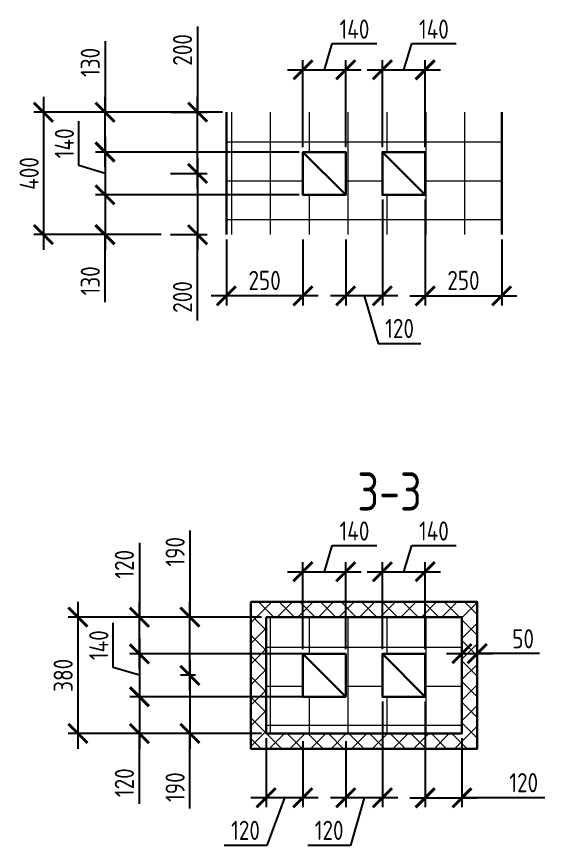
# Model space of a CAD drawing. Header units: millimetres. Extents: x -56498 to 234605, y -296269 to -29969.
# Drawn here: x 164444 to 166173, y -287794 to -285087 of the extents above; entities that cross this region are included whole.
import ezdxf
from ezdxf.enums import TextEntityAlignment as Align

# ---------------------------------------------------------------- set-up
doc = ezdxf.new("R2010")
doc.units = ezdxf.units.MM
doc.header["$LTSCALE"] = 100
doc.header["$PDMODE"] = 35
for name, color, linetype, lineweight in [('0.3', 7, 'Continuous', 30), ('Примітки 0.09', 200, 'Continuous', 9), ('Розміри 0.09', 5, 'Continuous', 9), ('Штрихування 0.09', 253, 'Continuous', 9)]:
    doc.layers.add(name, color=color, linetype=linetype, lineweight=lineweight)
doc.styles.add('GOST 2.304', font='CS_Gost2304.shx')
doc.dimstyles.new('SPDS', dxfattribs={"dimscale": 100, "dimtxt": 2.5, "dimasz": 2.5, "dimexe": 1.25, "dimexo": 0.625, "dimtad": 1, "dimrnd": 0.001, "dimtxsty": 'GOST 2.304', "dimblk": 'ARCHTICK', "dimcen": 2.5, "dimdle": 2, "dimadec": 0, "dimazin": 2, "dimtfac": 0.75, "dimtmove": 1, "dimatfit": 3, "dimfxl": 0, "dimtolj": 1, "dimarcsym": 0})
pattern_1 = [(90, (682.5, 0), (-127, 8e-15), []), (180, (682.5, 0), (-2e-14, -127), [])]

# ---------------------------------------------------------------- blocks, each defined once
blk = doc.blocks.new('_ArchTick')
at = {"color": 0, "linetype": 'ByBlock', "const_width": 0.15}
blk.add_lwpolyline([(-0.5, -0.5), (0.5, 0.5)], dxfattribs=at)
blk = doc.blocks.new('*D667')
at = {"layer": 'Defpoints', "color": 0, "transparency": 16777216}
for p in [(165780, -285260.4), (165640, -285529), (165780, -285529)]:
    blk.add_point(p, dxfattribs=at)
at = {"layer": 'Розміри 0.09', "color": 0, "lineweight": -2, "transparency": 16777216}
for p, q in [((165710, -285260.4), (165735.7, -285174.5)), ((165735.7, -285174.5), (165881.1, -285174.5)), ((165640, -285513.4), (165640, -285229.1)), ((165780, -285513.4), (165780, -285229.1)), ((165590, -285260.4), (165830, -285260.4))]:
    blk.add_line(p, q, dxfattribs=at)
at = {"layer": 'Розміри 0.09', "color": 0, "lineweight": -2, "transparency": 16777216, "xscale": 62.5, "yscale": 62.5, "zscale": 62.5, "rotation": 180}
blk.add_blockref('_ArchTick', (165640, -285260.4), dxfattribs=at)
at = {"layer": 'Розміри 0.09', "color": 0, "lineweight": -2, "transparency": 16777216, "xscale": 62.5, "yscale": 62.5, "zscale": 62.5}
blk.add_blockref('_ArchTick', (165780, -285260.4), dxfattribs=at)
at = {"layer": 'Розміри 0.09', "color": 0, "transparency": 16777216, "insert": (165808.4, -285127.6), "char_height": 62.5, "attachment_point": 5, "style": 'GOST 2.304'}
blk.add_mtext('\\A1;140', dxfattribs=at)
blk = doc.blocks.new('*D668')
at = {"layer": 'Defpoints', "color": 0, "transparency": 16777216}
for p in [(165520.3, -285260.4), (165380.3, -285529), (165520.3, -285529)]:
    blk.add_point(p, dxfattribs=at)
at = {"layer": 'Розміри 0.09', "color": 0, "lineweight": -2, "transparency": 16777216}
for p, q in [((165450.3, -285260.4), (165476, -285174.5)), ((165476, -285174.5), (165621.3, -285174.5)), ((165380.3, -285513.4), (165380.3, -285229.1)), ((165520.3, -285513.4), (165520.3, -285229.1)), ((165330.3, -285260.4), (165570.3, -285260.4))]:
    blk.add_line(p, q, dxfattribs=at)
at = {"layer": 'Розміри 0.09', "color": 0, "lineweight": -2, "transparency": 16777216, "xscale": 62.5, "yscale": 62.5, "zscale": 62.5, "rotation": 180}
blk.add_blockref('_ArchTick', (165380.3, -285260.4), dxfattribs=at)
at = {"layer": 'Розміри 0.09', "color": 0, "lineweight": -2, "transparency": 16777216, "xscale": 62.5, "yscale": 62.5, "zscale": 62.5}
blk.add_blockref('_ArchTick', (165520.3, -285260.4), dxfattribs=at)
at = {"layer": 'Розміри 0.09', "color": 0, "transparency": 16777216, "insert": (165548.7, -285127.6), "char_height": 62.5, "attachment_point": 5, "style": 'GOST 2.304'}
blk.add_mtext('\\A1;140', dxfattribs=at)
blk = doc.blocks.new('*D669')
at = {"layer": 'Defpoints', "color": 0, "transparency": 16777216}
for p in [(165780, -285669), (166030, -285799), (166030, -285999)]:
    blk.add_point(p, dxfattribs=at)
at = {"layer": 'Розміри 0.09', "color": 0, "lineweight": -2, "transparency": 16777216}
for p, q in [((165780, -285684.6), (165780, -286030.3)), ((166030, -285814.6), (166030, -286030.3)), ((165730, -285999), (166080, -285999))]:
    blk.add_line(p, q, dxfattribs=at)
at = {"layer": 'Розміри 0.09', "color": 0, "lineweight": -2, "transparency": 16777216, "xscale": 62.5, "yscale": 62.5, "zscale": 62.5, "rotation": 180}
blk.add_blockref('_ArchTick', (165780, -285999), dxfattribs=at)
at = {"layer": 'Розміри 0.09', "color": 0, "lineweight": -2, "transparency": 16777216, "xscale": 62.5, "yscale": 62.5, "zscale": 62.5}
blk.add_blockref('_ArchTick', (166030, -285999), dxfattribs=at)
at = {"layer": 'Розміри 0.09', "color": 0, "transparency": 16777216, "insert": (165905, -285948.4), "char_height": 62.5, "attachment_point": 5, "style": 'GOST 2.304'}
blk.add_mtext('\\A1;250', dxfattribs=at)
blk = doc.blocks.new('*D666')
at = {"layer": 'Defpoints', "color": 0, "transparency": 16777216}
for p in [(165640, -285669), (165520, -285799), (165520, -285999)]:
    blk.add_point(p, dxfattribs=at)
at = {"layer": 'Розміри 0.09', "color": 0, "lineweight": -2, "transparency": 16777216}
for p, q in [((165640, -285684.6), (165640, -286030.3)), ((165520, -285814.6), (165520, -286030.3)), ((165690, -285999), (165470, -285999)), ((165580, -285999), (165626.7, -286154.7)), ((165626.7, -286154.7), (165765.7, -286154.7))]:
    blk.add_line(p, q, dxfattribs=at)
at = {"layer": 'Розміри 0.09', "color": 0, "lineweight": -2, "transparency": 16777216, "xscale": 62.5, "yscale": 62.5, "zscale": 62.5, "rotation": 180}
blk.add_blockref('_ArchTick', (165520, -285999), dxfattribs=at)
at = {"layer": 'Розміри 0.09', "color": 0, "lineweight": -2, "transparency": 16777216, "xscale": 62.5, "yscale": 62.5, "zscale": 62.5}
blk.add_blockref('_ArchTick', (165640, -285999), dxfattribs=at)
at = {"layer": 'Розміри 0.09', "color": 0, "transparency": 16777216, "insert": (165696.2, -286105.4), "char_height": 62.5, "attachment_point": 5, "style": 'GOST 2.304'}
blk.add_mtext('\\A1;120', dxfattribs=at)
blk = doc.blocks.new('*D665')
at = {"layer": 'Defpoints', "color": 0, "transparency": 16777216}
for p in [(165130, -285799), (165380, -285799), (165130, -285999)]:
    blk.add_point(p, dxfattribs=at)
at = {"layer": 'Розміри 0.09', "color": 0, "lineweight": -2, "transparency": 16777216}
for p, q in [((165130, -285814.6), (165130, -286030.3)), ((165380, -285814.6), (165380, -286030.3)), ((165430, -285999), (165080, -285999))]:
    blk.add_line(p, q, dxfattribs=at)
at = {"layer": 'Розміри 0.09', "color": 0, "lineweight": -2, "transparency": 16777216, "xscale": 62.5, "yscale": 62.5, "zscale": 62.5, "rotation": 180}
blk.add_blockref('_ArchTick', (165130, -285999), dxfattribs=at)
at = {"layer": 'Розміри 0.09', "color": 0, "lineweight": -2, "transparency": 16777216, "xscale": 62.5, "yscale": 62.5, "zscale": 62.5}
blk.add_blockref('_ArchTick', (165380, -285999), dxfattribs=at)
at = {"layer": 'Розміри 0.09', "color": 0, "transparency": 16777216, "insert": (165255, -285948.4), "char_height": 62.5, "attachment_point": 5, "style": 'GOST 2.304'}
blk.add_mtext('\\A1;250', dxfattribs=at)
blk = doc.blocks.new('*D670')
at = {"layer": 'Defpoints', "color": 0, "transparency": 16777216}
for p in [(164733.2, -285399), (165133.2, -285399), (165383.2, -285529)]:
    blk.add_point(p, dxfattribs=at)
at = {"layer": 'Розміри 0.09', "color": 0, "lineweight": -2, "transparency": 16777216}
for p, q in [((164733.2, -285166.7), (164733.2, -285399)), ((164733.2, -285579), (164733.2, -285349)), ((165117.5, -285399), (164701.9, -285399)), ((165367.5, -285529), (164701.9, -285529))]:
    blk.add_line(p, q, dxfattribs=at)
at = {"layer": 'Розміри 0.09', "color": 0, "lineweight": -2, "transparency": 16777216, "xscale": 62.5, "yscale": 62.5, "zscale": 62.5}
for p, rotation in [((164733.2, -285399), 90), ((164733.2, -285529), 270)]:
    blk.add_blockref('_ArchTick', p, dxfattribs=dict(at, rotation=rotation))
at = {"layer": 'Розміри 0.09', "color": 0, "transparency": 16777216, "insert": (164685, -285236.2), "char_height": 62.5, "attachment_point": 5, "rotation": 90, "style": 'GOST 2.304'}
blk.add_mtext('\\A1;130', dxfattribs=at)
blk = doc.blocks.new('*D671')
at = {"layer": 'Defpoints', "color": 0, "transparency": 16777216}
for p in [(165383.2, -285529), (164733.2, -285669), (165383.2, -285669)]:
    blk.add_point(p, dxfattribs=at)
at = {"layer": 'Розміри 0.09', "color": 0, "lineweight": -2, "transparency": 16777216}
for p, q in [((164647.2, -285573.2), (164647.2, -285427.9)), ((164733.2, -285479), (164733.2, -285719)), ((165367.5, -285529), (164701.9, -285529)), ((164733.2, -285599), (164647.2, -285573.2)), ((165367.5, -285669), (164701.9, -285669))]:
    blk.add_line(p, q, dxfattribs=at)
at = {"layer": 'Розміри 0.09', "color": 0, "lineweight": -2, "transparency": 16777216, "xscale": 62.5, "yscale": 62.5, "zscale": 62.5}
for p, rotation in [((164733.2, -285529), 90), ((164733.2, -285669), 270)]:
    blk.add_blockref('_ArchTick', p, dxfattribs=dict(at, rotation=rotation))
at = {"layer": 'Розміри 0.09', "color": 0, "transparency": 16777216, "insert": (164600.3, -285500.6), "char_height": 62.5, "attachment_point": 5, "rotation": 90, "style": 'GOST 2.304'}
blk.add_mtext('\\A1;140', dxfattribs=at)
blk = doc.blocks.new('*D672')
at = {"layer": 'Defpoints', "color": 0, "transparency": 16777216}
for p in [(165383.2, -285669), (164733.2, -285799), (164932, -285799)]:
    blk.add_point(p, dxfattribs=at)
at = {"layer": 'Розміри 0.09', "color": 0, "lineweight": -2, "transparency": 16777216}
for p, q in [((164733.2, -285619), (164733.2, -285849)), ((165367.5, -285669), (164701.9, -285669)), ((164916.3, -285799), (164701.9, -285799)), ((164733.2, -286019.4), (164733.2, -285799))]:
    blk.add_line(p, q, dxfattribs=at)
at = {"layer": 'Розміри 0.09', "color": 0, "lineweight": -2, "transparency": 16777216, "xscale": 62.5, "yscale": 62.5, "zscale": 62.5}
for p, rotation in [((164733.2, -285669), 90), ((164733.2, -285799), 270)]:
    blk.add_blockref('_ArchTick', p, dxfattribs=dict(at, rotation=rotation))
at = {"layer": 'Розміри 0.09', "color": 0, "transparency": 16777216, "insert": (164685, -285949.8), "char_height": 62.5, "attachment_point": 5, "rotation": 90, "style": 'GOST 2.304'}
blk.add_mtext('\\A1;130', dxfattribs=at)
blk = doc.blocks.new('*D673')
at = {"layer": 'Defpoints', "color": 0, "transparency": 16777216}
for p in [(164932, -285399), (165035.9, -285399), (164932, -285599)]:
    blk.add_point(p, dxfattribs=at)
at = {"layer": 'Розміри 0.09', "color": 0, "lineweight": -2, "transparency": 16777216}
for p, q in [((165035.9, -285118.8), (165035.9, -285399)), ((165035.9, -285649), (165035.9, -285349)), ((164947.6, -285399), (165067.2, -285399)), ((164947.6, -285599), (165067.2, -285599))]:
    blk.add_line(p, q, dxfattribs=at)
at = {"layer": 'Розміри 0.09', "color": 0, "lineweight": -2, "transparency": 16777216, "xscale": 62.5, "yscale": 62.5, "zscale": 62.5}
for p, rotation in [((165035.9, -285399), 90), ((165035.9, -285599), 270)]:
    blk.add_blockref('_ArchTick', p, dxfattribs=dict(at, rotation=rotation))
at = {"layer": 'Розміри 0.09', "color": 0, "transparency": 16777216, "insert": (164986.6, -285195.4), "char_height": 62.5, "attachment_point": 5, "rotation": 90, "style": 'GOST 2.304'}
blk.add_mtext('\\A1;200', dxfattribs=at)
blk = doc.blocks.new('*D674')
at = {"layer": 'Defpoints', "color": 0, "transparency": 16777216}
for p in [(164932, -285599), (164932, -285799), (165035.9, -285799)]:
    blk.add_point(p, dxfattribs=at)
at = {"layer": 'Розміри 0.09', "color": 0, "lineweight": -2, "transparency": 16777216}
for p, q in [((165035.9, -285549), (165035.9, -285849)), ((164947.6, -285599), (165067.2, -285599)), ((164947.6, -285799), (165067.2, -285799)), ((165035.9, -286079.2), (165035.9, -285799))]:
    blk.add_line(p, q, dxfattribs=at)
at = {"layer": 'Розміри 0.09', "color": 0, "lineweight": -2, "transparency": 16777216, "xscale": 62.5, "yscale": 62.5, "zscale": 62.5}
for p, rotation in [((165035.9, -285599), 90), ((165035.9, -285799), 270)]:
    blk.add_blockref('_ArchTick', p, dxfattribs=dict(at, rotation=rotation))
at = {"layer": 'Розміри 0.09', "color": 0, "transparency": 16777216, "insert": (164986.6, -286002.6), "char_height": 62.5, "attachment_point": 5, "rotation": 90, "style": 'GOST 2.304'}
blk.add_mtext('\\A1;200', dxfattribs=at)
blk = doc.blocks.new('*D675')
at = {"layer": 'Defpoints', "color": 0, "transparency": 16777216}
for p in [(164932, -285399), (164532, -285799), (164932, -285799)]:
    blk.add_point(p, dxfattribs=at)
at = {"layer": 'Розміри 0.09', "color": 0, "lineweight": -2, "transparency": 16777216}
for p, q in [((164532, -285349), (164532, -285849)), ((164916.3, -285399), (164500.7, -285399)), ((164916.3, -285799), (164500.7, -285799))]:
    blk.add_line(p, q, dxfattribs=at)
at = {"layer": 'Розміри 0.09', "color": 0, "lineweight": -2, "transparency": 16777216, "xscale": 62.5, "yscale": 62.5, "zscale": 62.5}
for p, rotation in [((164532, -285399), 90), ((164532, -285799), 270)]:
    blk.add_blockref('_ArchTick', p, dxfattribs=dict(at, rotation=rotation))
at = {"layer": 'Розміри 0.09', "color": 0, "transparency": 16777216, "insert": (164485.1, -285599), "char_height": 62.5, "attachment_point": 5, "rotation": 90, "style": 'GOST 2.304'}
blk.add_mtext('\\A1;400', dxfattribs=at)
blk = doc.blocks.new('*D678')
at = {"layer": 'Defpoints', "color": 0, "transparency": 16777216}
for p in [(165780, -286900), (165640, -287168.6), (165780, -287168.6)]:
    blk.add_point(p, dxfattribs=at)
at = {"layer": 'Розміри 0.09', "color": 0, "lineweight": -2, "transparency": 16777216}
for p, q in [((165710, -286900), (165735.7, -286814)), ((165735.7, -286814), (165881.1, -286814)), ((165640, -287153), (165640, -286868.7)), ((165780, -287153), (165780, -286868.7)), ((165590, -286900), (165830, -286900))]:
    blk.add_line(p, q, dxfattribs=at)
at = {"layer": 'Розміри 0.09', "color": 0, "lineweight": -2, "transparency": 16777216, "xscale": 62.5, "yscale": 62.5, "zscale": 62.5, "rotation": 180}
blk.add_blockref('_ArchTick', (165640, -286900), dxfattribs=at)
at = {"layer": 'Розміри 0.09', "color": 0, "lineweight": -2, "transparency": 16777216, "xscale": 62.5, "yscale": 62.5, "zscale": 62.5}
blk.add_blockref('_ArchTick', (165780, -286900), dxfattribs=at)
at = {"layer": 'Розміри 0.09', "color": 0, "transparency": 16777216, "insert": (165808.4, -286767.1), "char_height": 62.5, "attachment_point": 5, "style": 'GOST 2.304'}
blk.add_mtext('\\A1;140', dxfattribs=at)
blk = doc.blocks.new('*D679')
at = {"layer": 'Defpoints', "color": 0, "transparency": 16777216}
for p in [(165520.3, -286900), (165380.3, -287168.6), (165520.3, -287168.6)]:
    blk.add_point(p, dxfattribs=at)
at = {"layer": 'Розміри 0.09', "color": 0, "lineweight": -2, "transparency": 16777216}
for p, q in [((165450.3, -286900), (165476, -286814)), ((165476, -286814), (165621.3, -286814)), ((165380.3, -287153), (165380.3, -286868.7)), ((165520.3, -287153), (165520.3, -286868.7)), ((165330.3, -286900), (165570.3, -286900))]:
    blk.add_line(p, q, dxfattribs=at)
at = {"layer": 'Розміри 0.09', "color": 0, "lineweight": -2, "transparency": 16777216, "xscale": 62.5, "yscale": 62.5, "zscale": 62.5, "rotation": 180}
blk.add_blockref('_ArchTick', (165380.3, -286900), dxfattribs=at)
at = {"layer": 'Розміри 0.09', "color": 0, "lineweight": -2, "transparency": 16777216, "xscale": 62.5, "yscale": 62.5, "zscale": 62.5}
blk.add_blockref('_ArchTick', (165520.3, -286900), dxfattribs=at)
at = {"layer": 'Розміри 0.09', "color": 0, "transparency": 16777216, "insert": (165548.7, -286767.1), "char_height": 62.5, "attachment_point": 5, "style": 'GOST 2.304'}
blk.add_mtext('\\A1;140', dxfattribs=at)
blk = doc.blocks.new('*D680')
at = {"layer": 'Defpoints', "color": 0, "transparency": 16777216}
for p in [(165780, -287308.6), (165900, -287428.6), (165900, -287638.6)]:
    blk.add_point(p, dxfattribs=at)
at = {"layer": 'Розміри 0.09', "color": 0, "lineweight": -2, "transparency": 16777216}
for p, q in [((165780, -287324.2), (165780, -287669.8)), ((165900, -287444.2), (165900, -287669.8)), ((165730, -287638.6), (165950, -287638.6)), ((166171.5, -287638.6), (165900, -287638.6))]:
    blk.add_line(p, q, dxfattribs=at)
at = {"layer": 'Розміри 0.09', "color": 0, "lineweight": -2, "transparency": 16777216, "xscale": 62.5, "yscale": 62.5, "zscale": 62.5, "rotation": 180}
blk.add_blockref('_ArchTick', (165780, -287638.6), dxfattribs=at)
at = {"layer": 'Розміри 0.09', "color": 0, "lineweight": -2, "transparency": 16777216, "xscale": 62.5, "yscale": 62.5, "zscale": 62.5}
blk.add_blockref('_ArchTick', (165900, -287638.6), dxfattribs=at)
at = {"layer": 'Розміри 0.09', "color": 0, "transparency": 16777216, "insert": (166102, -287589.3), "char_height": 62.5, "attachment_point": 5, "style": 'GOST 2.304'}
blk.add_mtext('\\A1;120', dxfattribs=at)
blk = doc.blocks.new('*D677')
at = {"layer": 'Defpoints', "color": 0, "transparency": 16777216}
for p in [(165640, -287308.6), (165520, -287438.6), (165520, -287638.6)]:
    blk.add_point(p, dxfattribs=at)
at = {"layer": 'Розміри 0.09', "color": 0, "lineweight": -2, "transparency": 16777216}
for p, q in [((165640, -287324.2), (165640, -287669.8)), ((165520, -287454.2), (165520, -287669.8)), ((165690, -287638.6), (165470, -287638.6)), ((165580, -287638.6), (165535.5, -287794.3)), ((165535.5, -287794.3), (165396.4, -287794.3))]:
    blk.add_line(p, q, dxfattribs=at)
at = {"layer": 'Розміри 0.09', "color": 0, "lineweight": -2, "transparency": 16777216, "xscale": 62.5, "yscale": 62.5, "zscale": 62.5, "rotation": 180}
blk.add_blockref('_ArchTick', (165520, -287638.6), dxfattribs=at)
at = {"layer": 'Розміри 0.09', "color": 0, "lineweight": -2, "transparency": 16777216, "xscale": 62.5, "yscale": 62.5, "zscale": 62.5}
blk.add_blockref('_ArchTick', (165640, -287638.6), dxfattribs=at)
at = {"layer": 'Розміри 0.09', "color": 0, "transparency": 16777216, "insert": (165466, -287745), "char_height": 62.5, "attachment_point": 5, "style": 'GOST 2.304'}
blk.add_mtext('\\A1;120', dxfattribs=at)
blk = doc.blocks.new('*D676')
at = {"layer": 'Defpoints', "color": 0, "transparency": 16777216}
for p in [(165260, -287428.6), (165380, -287438.6), (165260, -287638.6)]:
    blk.add_point(p, dxfattribs=at)
at = {"layer": 'Розміри 0.09', "color": 0, "lineweight": -2, "transparency": 16777216}
for p, q in [((165260, -287444.2), (165260, -287669.8)), ((165380, -287454.2), (165380, -287669.8)), ((165430, -287638.6), (165210, -287638.6)), ((165320, -287638.6), (165262.1, -287794.3)), ((165262.1, -287794.3), (165123.1, -287794.3))]:
    blk.add_line(p, q, dxfattribs=at)
at = {"layer": 'Розміри 0.09', "color": 0, "lineweight": -2, "transparency": 16777216, "xscale": 62.5, "yscale": 62.5, "zscale": 62.5, "rotation": 180}
blk.add_blockref('_ArchTick', (165260, -287638.6), dxfattribs=at)
at = {"layer": 'Розміри 0.09', "color": 0, "lineweight": -2, "transparency": 16777216, "xscale": 62.5, "yscale": 62.5, "zscale": 62.5}
blk.add_blockref('_ArchTick', (165380, -287638.6), dxfattribs=at)
at = {"layer": 'Розміри 0.09', "color": 0, "transparency": 16777216, "insert": (165192.6, -287745), "char_height": 62.5, "attachment_point": 5, "style": 'GOST 2.304'}
blk.add_mtext('\\A1;120', dxfattribs=at)
blk = doc.blocks.new('*D681')
at = {"layer": 'Defpoints', "color": 0, "transparency": 16777216}
for p in [(164845.7, -287048.6), (165260, -287048.6), (165495.7, -287168.6)]:
    blk.add_point(p, dxfattribs=at)
at = {"layer": 'Розміри 0.09', "color": 0, "lineweight": -2, "transparency": 16777216}
for p, q in [((164845.7, -286806.3), (164845.7, -287048.6)), ((164845.7, -287218.6), (164845.7, -286998.6)), ((165244.3, -287048.6), (164814.4, -287048.6)), ((165480, -287168.6), (164814.4, -287168.6))]:
    blk.add_line(p, q, dxfattribs=at)
at = {"layer": 'Розміри 0.09', "color": 0, "lineweight": -2, "transparency": 16777216, "xscale": 62.5, "yscale": 62.5, "zscale": 62.5}
for p, rotation in [((164845.7, -287048.6), 90), ((164845.7, -287168.6), 270)]:
    blk.add_blockref('_ArchTick', p, dxfattribs=dict(at, rotation=rotation))
at = {"layer": 'Розміри 0.09', "color": 0, "transparency": 16777216, "insert": (164796.4, -286875.8), "char_height": 62.5, "attachment_point": 5, "rotation": 90, "style": 'GOST 2.304'}
blk.add_mtext('\\A1;120', dxfattribs=at)
blk = doc.blocks.new('*D682')
at = {"layer": 'Defpoints', "color": 0, "transparency": 16777216}
for p in [(165495.7, -287168.6), (164845.7, -287308.6), (165495.7, -287308.6)]:
    blk.add_point(p, dxfattribs=at)
at = {"layer": 'Розміри 0.09', "color": 0, "lineweight": -2, "transparency": 16777216}
for p, q in [((164759.7, -287212.8), (164759.7, -287067.5)), ((164845.7, -287118.6), (164845.7, -287358.6)), ((165480, -287168.6), (164814.4, -287168.6)), ((164845.7, -287238.6), (164759.7, -287212.8)), ((165480, -287308.6), (164814.4, -287308.6))]:
    blk.add_line(p, q, dxfattribs=at)
at = {"layer": 'Розміри 0.09', "color": 0, "lineweight": -2, "transparency": 16777216, "xscale": 62.5, "yscale": 62.5, "zscale": 62.5}
for p, rotation in [((164845.7, -287168.6), 90), ((164845.7, -287308.6), 270)]:
    blk.add_blockref('_ArchTick', p, dxfattribs=dict(at, rotation=rotation))
at = {"layer": 'Розміри 0.09', "color": 0, "transparency": 16777216, "insert": (164712.8, -287140.1), "char_height": 62.5, "attachment_point": 5, "rotation": 90, "style": 'GOST 2.304'}
blk.add_mtext('\\A1;140', dxfattribs=at)
blk = doc.blocks.new('*D683')
at = {"layer": 'Defpoints', "color": 0, "transparency": 16777216}
for p in [(165495.7, -287308.6), (164845.7, -287428.6), (165260, -287428.6)]:
    blk.add_point(p, dxfattribs=at)
at = {"layer": 'Розміри 0.09', "color": 0, "lineweight": -2, "transparency": 16777216}
for p, q in [((164845.7, -287258.6), (164845.7, -287478.6)), ((165480, -287308.6), (164814.4, -287308.6)), ((165244.3, -287428.6), (164814.4, -287428.6)), ((164845.7, -287658.9), (164845.7, -287428.6))]:
    blk.add_line(p, q, dxfattribs=at)
at = {"layer": 'Розміри 0.09', "color": 0, "lineweight": -2, "transparency": 16777216, "xscale": 62.5, "yscale": 62.5, "zscale": 62.5}
for p, rotation in [((164845.7, -287308.6), 90), ((164845.7, -287428.6), 270)]:
    blk.add_blockref('_ArchTick', p, dxfattribs=dict(at, rotation=rotation))
at = {"layer": 'Розміри 0.09', "color": 0, "transparency": 16777216, "insert": (164796.4, -287589.4), "char_height": 62.5, "attachment_point": 5, "rotation": 90, "style": 'GOST 2.304'}
blk.add_mtext('\\A1;120', dxfattribs=at)
blk = doc.blocks.new('*D684')
at = {"layer": 'Defpoints', "color": 0, "transparency": 16777216}
for p in [(165010.9, -287048.6), (165260, -287048.6), (165044.5, -287238.6)]:
    blk.add_point(p, dxfattribs=at)
at = {"layer": 'Розміри 0.09', "color": 0, "lineweight": -2, "transparency": 16777216}
for p, q in [((165010.9, -286765.4), (165010.9, -287048.6)), ((165010.9, -287288.6), (165010.9, -286998.6)), ((165244.3, -287048.6), (164979.7, -287048.6)), ((165028.8, -287238.6), (164979.7, -287238.6))]:
    blk.add_line(p, q, dxfattribs=at)
at = {"layer": 'Розміри 0.09', "color": 0, "lineweight": -2, "transparency": 16777216, "xscale": 62.5, "yscale": 62.5, "zscale": 62.5}
for p, rotation in [((165010.9, -287048.6), 90), ((165010.9, -287238.6), 270)]:
    blk.add_blockref('_ArchTick', p, dxfattribs=dict(at, rotation=rotation))
at = {"layer": 'Розміри 0.09', "color": 0, "transparency": 16777216, "insert": (164962.3, -286835), "char_height": 62.5, "attachment_point": 5, "rotation": 90, "style": 'GOST 2.304'}
blk.add_mtext('\\A1;190', dxfattribs=at)
blk = doc.blocks.new('*D685')
at = {"layer": 'Defpoints', "color": 0, "transparency": 16777216}
for p in [(165044.5, -287238.6), (165010.9, -287428.6), (165260, -287428.6)]:
    blk.add_point(p, dxfattribs=at)
at = {"layer": 'Розміри 0.09', "color": 0, "lineweight": -2, "transparency": 16777216}
for p, q in [((165010.9, -287188.6), (165010.9, -287478.6)), ((165028.8, -287238.6), (164979.7, -287238.6)), ((165244.3, -287428.6), (164979.7, -287428.6)), ((165010.9, -287673.4), (165010.9, -287428.6))]:
    blk.add_line(p, q, dxfattribs=at)
at = {"layer": 'Розміри 0.09', "color": 0, "lineweight": -2, "transparency": 16777216, "xscale": 62.5, "yscale": 62.5, "zscale": 62.5}
for p, rotation in [((165010.9, -287238.6), 90), ((165010.9, -287428.6), 270)]:
    blk.add_blockref('_ArchTick', p, dxfattribs=dict(at, rotation=rotation))
at = {"layer": 'Розміри 0.09', "color": 0, "transparency": 16777216, "insert": (164962.3, -287603.8), "char_height": 62.5, "attachment_point": 5, "rotation": 90, "style": 'GOST 2.304'}
blk.add_mtext('\\A1;190', dxfattribs=at)
blk = doc.blocks.new('*D686')
at = {"layer": 'Defpoints', "color": 0, "transparency": 16777216}
for p in [(165260, -287048.6), (164644.5, -287428.6), (165260, -287428.6)]:
    blk.add_point(p, dxfattribs=at)
at = {"layer": 'Розміри 0.09', "color": 0, "lineweight": -2, "transparency": 16777216}
for p, q in [((164644.5, -286998.6), (164644.5, -287478.6)), ((165244.3, -287048.6), (164613.2, -287048.6)), ((165244.3, -287428.6), (164613.2, -287428.6))]:
    blk.add_line(p, q, dxfattribs=at)
at = {"layer": 'Розміри 0.09', "color": 0, "lineweight": -2, "transparency": 16777216, "xscale": 62.5, "yscale": 62.5, "zscale": 62.5}
for p, rotation in [((164644.5, -287048.6), 90), ((164644.5, -287428.6), 270)]:
    blk.add_blockref('_ArchTick', p, dxfattribs=dict(at, rotation=rotation))
at = {"layer": 'Розміри 0.09', "color": 0, "transparency": 16777216, "insert": (164596.3, -287238.6), "char_height": 62.5, "attachment_point": 5, "rotation": 90, "style": 'GOST 2.304'}
blk.add_mtext('\\A1;380', dxfattribs=at)
blk = doc.blocks.new('*D687')
at = {"layer": 'Defpoints', "color": 0, "transparency": 16777216}
for p in [(165950, -287167.3), (165900, -287238.6), (165950, -287238.6)]:
    blk.add_point(p, dxfattribs=at)
at = {"layer": 'Розміри 0.09', "color": 0, "lineweight": -2, "transparency": 16777216}
for p, q in [((165900, -287223), (165900, -287136.1)), ((165950, -287223), (165950, -287136.1)), ((165850, -287167.3), (166000, -287167.3)), ((166153.1, -287167.3), (165950, -287167.3))]:
    blk.add_line(p, q, dxfattribs=at)
at = {"layer": 'Розміри 0.09', "color": 0, "lineweight": -2, "transparency": 16777216, "xscale": 62.5, "yscale": 62.5, "zscale": 62.5, "rotation": 180}
blk.add_blockref('_ArchTick', (165900, -287167.3), dxfattribs=at)
at = {"layer": 'Розміри 0.09', "color": 0, "lineweight": -2, "transparency": 16777216, "xscale": 62.5, "yscale": 62.5, "zscale": 62.5}
blk.add_blockref('_ArchTick', (165950, -287167.3), dxfattribs=at)
at = {"layer": 'Розміри 0.09', "color": 0, "transparency": 16777216, "insert": (166100, -287119.2), "char_height": 62.5, "attachment_point": 5, "style": 'GOST 2.304'}
blk.add_mtext('\\A1;50', dxfattribs=at)

msp = doc.modelspace()

# ---------------------------------------------------------------- hatches: boundary and pattern name
at = {"layer": 'Штрихування 0.09', "ltscale": 0.25}
h = msp.add_hatch(dxfattribs=at)
h.set_pattern_fill('NET', color=256, scale=40, angle=90, style=0)
h.set_pattern_definition(pattern_1)
h.paths.add_polyline_path([(165779.965, -285399.019), (165639.965, -285399.019), (165639.965, -285529.019), (165779.965, -285529.019)])
h.paths.add_polyline_path([(165519.965, -285669.019), (165379.965, -285669.019), (165379.965, -285799.019), (165519.965, -285799.019)])
h.paths.add_polyline_path([(165129.965, -285399.019), (165129.965, -285799.019), (165379.965, -285799.019), (165379.965, -285669.019), (165379.965, -285529.019), (165519.965, -285529.019), (165519.965, -285669.019), (165519.965, -285799.019), (166029.965, -285799.019), (166029.965, -285399.019), (165949.965, -285399.019), (165779.965, -285399.019), (165779.965, -285529.019), (165779.965, -285669.019), (165639.965, -285669.019), (165639.965, -285529.019), (165639.965, -285399.019), (165129.965, -285399.019)])
h = msp.add_hatch(dxfattribs=at)
h.set_pattern_fill('ANSI37', color=256, scale=15, angle=90, style=0)
h.set_pattern_definition([(135, (682.5, 0), (-33.6759605, -33.6759605), []), (225, (682.5, 0), (33.6759605, -33.6759605), [])])
h.paths.add_polyline_path([(165949.965, -286998.583), (165209.965, -286998.583), (165287.049, -287048.583), (165899.965, -287048.583), (165899.965, -287428.583), (165872.882, -287428.583), (165949.965, -287478.583)])
h.paths.add_polyline_path([(165872.882, -287428.583), (165259.965, -287428.583), (165259.965, -287048.583), (165287.049, -287048.583), (165209.965, -286998.583), (165209.965, -287478.583), (165949.965, -287478.583)], flags=17)
h = msp.add_hatch(dxfattribs=at)
h.set_pattern_fill('NET', color=256, scale=40, angle=90, style=0)
h.set_pattern_definition(pattern_1)
h.paths.add_polyline_path([(165899.965, -287048.583), (165287.049, -287048.583), (165472.049, -287168.583), (165519.965, -287168.583), (165519.965, -287199.664), (165639.965, -287277.502), (165639.965, -287168.583), (165779.965, -287168.583), (165779.965, -287308.583), (165687.882, -287308.583), (165872.882, -287428.583), (165899.965, -287428.583)])
h.paths.add_polyline_path([(165687.882, -287308.583), (165639.965, -287308.583), (165639.965, -287277.502), (165519.965, -287199.664), (165519.965, -287308.583), (165379.965, -287308.583), (165379.965, -287168.583), (165472.049, -287168.583), (165287.049, -287048.583), (165259.965, -287048.583), (165259.965, -287428.583), (165872.882, -287428.583)])

# ---------------------------------------------------------------- linework, layer by layer
at = {"layer": '0.3', "ltscale": 0.25}
for p, q in [((165129.965, -285799.019), (165129.965, -285399.019)), ((166029.965, -285799.019), (166029.965, -285399.019))]:
    msp.add_line(p, q, dxfattribs=at)
for points in [[(165379.965, -285529.019), (165519.965, -285529.019), (165519.965, -285669.019), (165379.965, -285529.019), (165379.965, -285669.019), (165519.965, -285669.019)], [(165639.965, -285529.019), (165779.965, -285529.019), (165779.965, -285669.019), (165639.965, -285529.019), (165639.965, -285669.019), (165779.965, -285669.019)], [(165379.965, -287168.583), (165519.965, -287168.583), (165519.965, -287308.583), (165379.965, -287168.583), (165379.965, -287308.583), (165519.965, -287308.583)], [(165639.965, -287168.583), (165779.965, -287168.583), (165779.965, -287308.583), (165639.965, -287168.583), (165639.965, -287308.583), (165779.965, -287308.583)]]:
    msp.add_lwpolyline(points, dxfattribs=at)
for points in [[(165209.965, -286998.583), (165949.965, -286998.583), (165949.965, -287478.583), (165209.965, -287478.583)], [(165259.965, -287048.583), (165899.965, -287048.583), (165899.965, -287428.583), (165259.965, -287428.583)]]:
    msp.add_lwpolyline(points, close=True, dxfattribs=at)

# ---------------------------------------------------------------- texts
at = {"layer": 'Примітки 0.09', "ltscale": 0.25, "style": 'GOST 2.304'}
msp.add_text('3-3', height=125, dxfattribs=at).set_placement((165663.447, -286700.557), align=Align.CENTER)

# ---------------------------------------------------------------- dimensions: what is measured, and where the dimension line sits
at = {"layer": 'Розміри 0.09'}
for base, p1, p2, picture, middle in [((165520.252, -285260.389), (165380.252, -285529.019), (165520.252, -285529.019), '*D668', (165491.659, -285127.577)), ((165779.965, -285260.389), (165639.965, -285529.019), (165779.965, -285529.019), '*D667', (165751.372, -285127.577)), ((165519.965, -285999.019), (165639.965, -285669.019), (165519.965, -285799.019), '*D666', (165642.3, -286105.423)), ((166029.965, -285999.019), (165779.965, -285669.019), (166029.965, -285799.019), '*D669', (165904.965, -285948.429)), ((165129.965, -285999.019), (165379.965, -285799.019), (165129.965, -285799.019), '*D665', (165254.965, -285948.429)), ((165520.252, -286899.953), (165380.252, -287168.583), (165520.252, -287168.583), '*D679', (165491.659, -286767.14)), ((165779.965, -286899.953), (165639.965, -287168.583), (165779.965, -287168.583), '*D678', (165751.372, -286767.14))]:
    dim = msp.add_linear_dim(base=base, p1=p1, p2=p2, dimstyle='SPDS', override={"dimscale": 25, "dimlfac": 1, "dimtxsty": 'GOST 2.304', "dimblk1": 'ArchTick', "dimblk2": 'ArchTick', "dimsah": 1, "dimtolj": 1}, dxfattribs=at)
    dim.commit()
    dim.dimension.update_dxf_attribs({"geometry": picture, "text_midpoint": middle})
for base, p1, p2, angle, picture, middle in [((165035.915, -285399.019), (164931.965, -285599.019), (164931.965, -285399.019), 90, '*D673', (165081.399, -285195.41)), ((164733.157, -285399.019), (165383.157, -285529.019), (165133.157, -285399.019), 90, '*D670', (164733.157, -285236.245)), ((165035.915, -285799.019), (164931.965, -285599.019), (164931.965, -285799.019), 270, '*D674', (165081.399, -286002.629)), ((164733.157, -285799.019), (165383.157, -285669.019), (164931.965, -285799.019), 90, '*D672', (164746.48, -285949.823)), ((165010.941, -287048.583), (165044.465, -287238.583), (165259.965, -287048.583), 90, '*D684', (165017.466, -286834.974)), ((164845.657, -287048.583), (165495.657, -287168.583), (165259.965, -287048.583), 90, '*D681', (164845.657, -286875.809)), ((165010.941, -287428.583), (165044.465, -287238.583), (165259.965, -287428.583), 270, '*D685', (165050.723, -287603.828)), ((164845.657, -287428.583), (165495.657, -287308.583), (165259.965, -287428.583), 90, '*D683', (164858.98, -287589.387))]:
    dim = msp.add_linear_dim(base=base, p1=p1, p2=p2, angle=angle, dimstyle='SPDS', override={"dimscale": 25, "dimlfac": 1, "dimtxsty": 'GOST 2.304', "dimblk1": 'ArchTick', "dimblk2": 'ArchTick', "dimsah": 1, "dimtolj": 1}, dxfattribs=at)
    dim.commit()
    dim.dimension.update_dxf_attribs({"geometry": picture, "text_midpoint": middle, "dimtype": 160})
for base, p1, p2, picture, middle in [((164531.965, -285799.019), (164931.965, -285399.019), (164931.965, -285799.019), '*D675', (164485.09, -285599.019)), ((164733.157, -285669.019), (165383.157, -285529.019), (165383.157, -285669.019), '*D671', (164600.344, -285557.613)), ((164644.465, -287428.583), (165259.965, -287048.583), (165259.965, -287428.583), '*D686', (164596.296, -287238.583)), ((164845.657, -287308.583), (165495.657, -287168.583), (165495.657, -287308.583), '*D682', (164712.844, -287197.177))]:
    dim = msp.add_linear_dim(base=base, p1=p1, p2=p2, angle=90, dimstyle='SPDS', override={"dimscale": 25, "dimlfac": 1, "dimtxsty": 'GOST 2.304', "dimblk1": 'ArchTick', "dimblk2": 'ArchTick', "dimsah": 1, "dimtolj": 1}, dxfattribs=at)
    dim.commit()
    dim.dimension.update_dxf_attribs({"geometry": picture, "text_midpoint": middle})
for base, p1, p2, picture, middle in [((165949.965, -287167.321), (165899.965, -287238.583), (165949.965, -287238.583), '*D687', (166100.017, -287139.712)), ((165519.965, -287638.583), (165639.965, -287308.583), (165519.965, -287438.583), '*D677', (165519.882, -287794.282)), ((165899.965, -287638.583), (165779.965, -287308.583), (165899.965, -287428.583), '*D680', (166102.004, -287607.002)), ((165259.965, -287638.583), (165379.965, -287438.583), (165259.965, -287428.583), '*D676', (165246.514, -287794.282))]:
    dim = msp.add_linear_dim(base=base, p1=p1, p2=p2, dimstyle='SPDS', override={"dimscale": 25, "dimlfac": 1, "dimtxsty": 'GOST 2.304', "dimblk1": 'ArchTick', "dimblk2": 'ArchTick', "dimsah": 1, "dimtolj": 1}, dxfattribs=at)
    dim.commit()
    dim.dimension.update_dxf_attribs({"geometry": picture, "text_midpoint": middle, "dimtype": 160})

doc.saveas('drawing.dxf')
